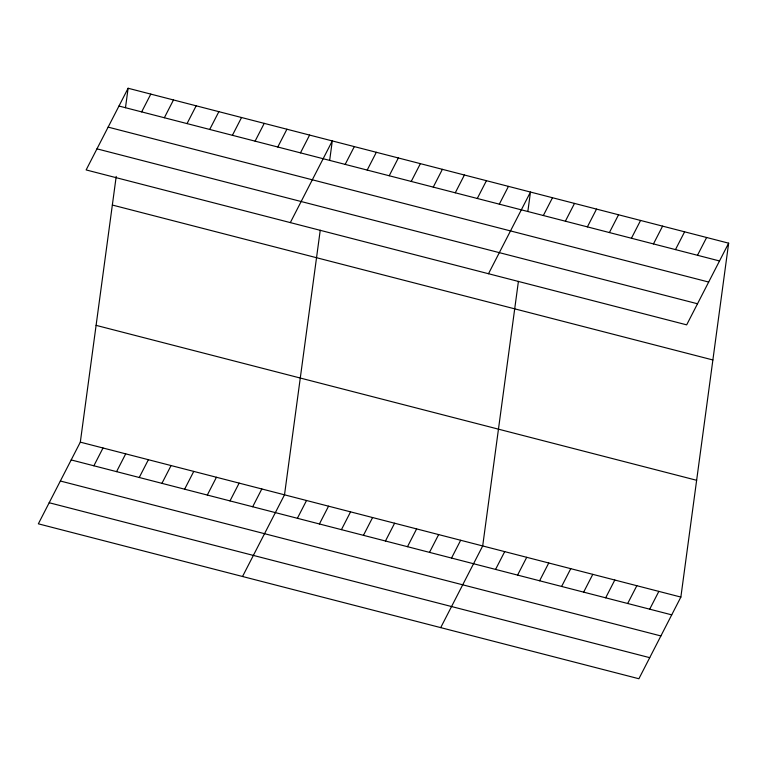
<?xml version="1.0" encoding="UTF-8"?>
<svg xmlns="http://www.w3.org/2000/svg" width="767" height="767" viewBox="0 0 767 767"><rect width="100%" height="100%" fill="white"/><g stroke="black" fill="none" stroke-linecap="round" stroke-linejoin="round"><path stroke-width="1.15" d="M728.65 243.177L686.676 324.853L86.134 169.929L128.108 88.253L728.65 243.177L680.866 597.071L638.892 678.747L38.35 523.823L80.324 442.147L116.21 176.41M125.481 107.716L128.108 88.253M320.242 230.234L284.509 494.82L242.535 576.496M329.666 160.389L332.293 140.927L290.319 222.603M518.415 281.355L482.692 545.941L440.709 627.627M527.849 211.51L530.476 192.047L488.493 273.733M141.655 111.886L150.802 94.101M164.349 117.744L173.486 99.959M187.033 123.592L196.17 105.808M209.717 129.45L218.863 111.666M232.411 135.299L241.547 117.514M255.095 141.147L264.232 123.362M93.871 465.78L103.018 447.995M277.779 147.005L286.925 129.22M116.565 471.638L125.702 453.853M300.472 152.854L309.609 135.069M139.249 477.486L148.386 459.701M161.933 483.344L171.079 465.55M345.179 164.387L354.316 146.602M184.626 489.193L193.763 471.408M367.192 170.073L376.338 152.288M207.311 495.041L216.447 477.256M389.214 175.748L398.351 157.964M229.995 500.899L239.141 483.114M411.237 181.434L420.374 163.649M252.688 506.747L261.825 488.962M433.25 187.11L442.396 169.325M455.272 192.795L464.409 175.01M297.395 518.281L306.532 500.496M477.295 198.471L486.431 180.686M319.408 523.966L328.554 506.182M499.317 204.156L508.454 186.371M341.43 529.642L350.567 511.857M363.453 535.328L372.589 517.543M543.352 215.517L552.489 197.733M385.465 541.003L394.612 523.219M565.375 221.193L574.512 203.408M407.488 546.689L416.625 528.904M587.388 226.879L596.534 209.094M429.51 552.365L438.647 534.58M609.41 232.554L618.547 214.77M451.533 558.05L460.67 540.265M631.433 238.24L640.57 220.455M653.455 243.916L662.592 226.131M495.568 569.411L504.705 551.626M675.468 249.601L684.615 231.816M517.591 575.087L526.728 557.302M697.491 255.277L706.628 237.492M539.604 580.772L548.75 562.988M561.626 586.448L570.763 568.663M583.649 592.134L592.786 574.349M605.671 597.809L614.808 580.025M627.684 603.495L636.831 585.71M649.707 609.171L658.843 591.386M118.971 106.038L719.513 260.962M108.137 127.121L708.67 282.045M96.968 148.846L697.51 303.77M112.346 205.038L712.879 359.963M96.096 325.361L696.637 480.286M80.324 442.147L680.866 597.071M71.187 459.932L671.729 614.856M60.353 481.014L660.886 635.939M49.184 502.74L649.726 657.664"/></g></svg>
